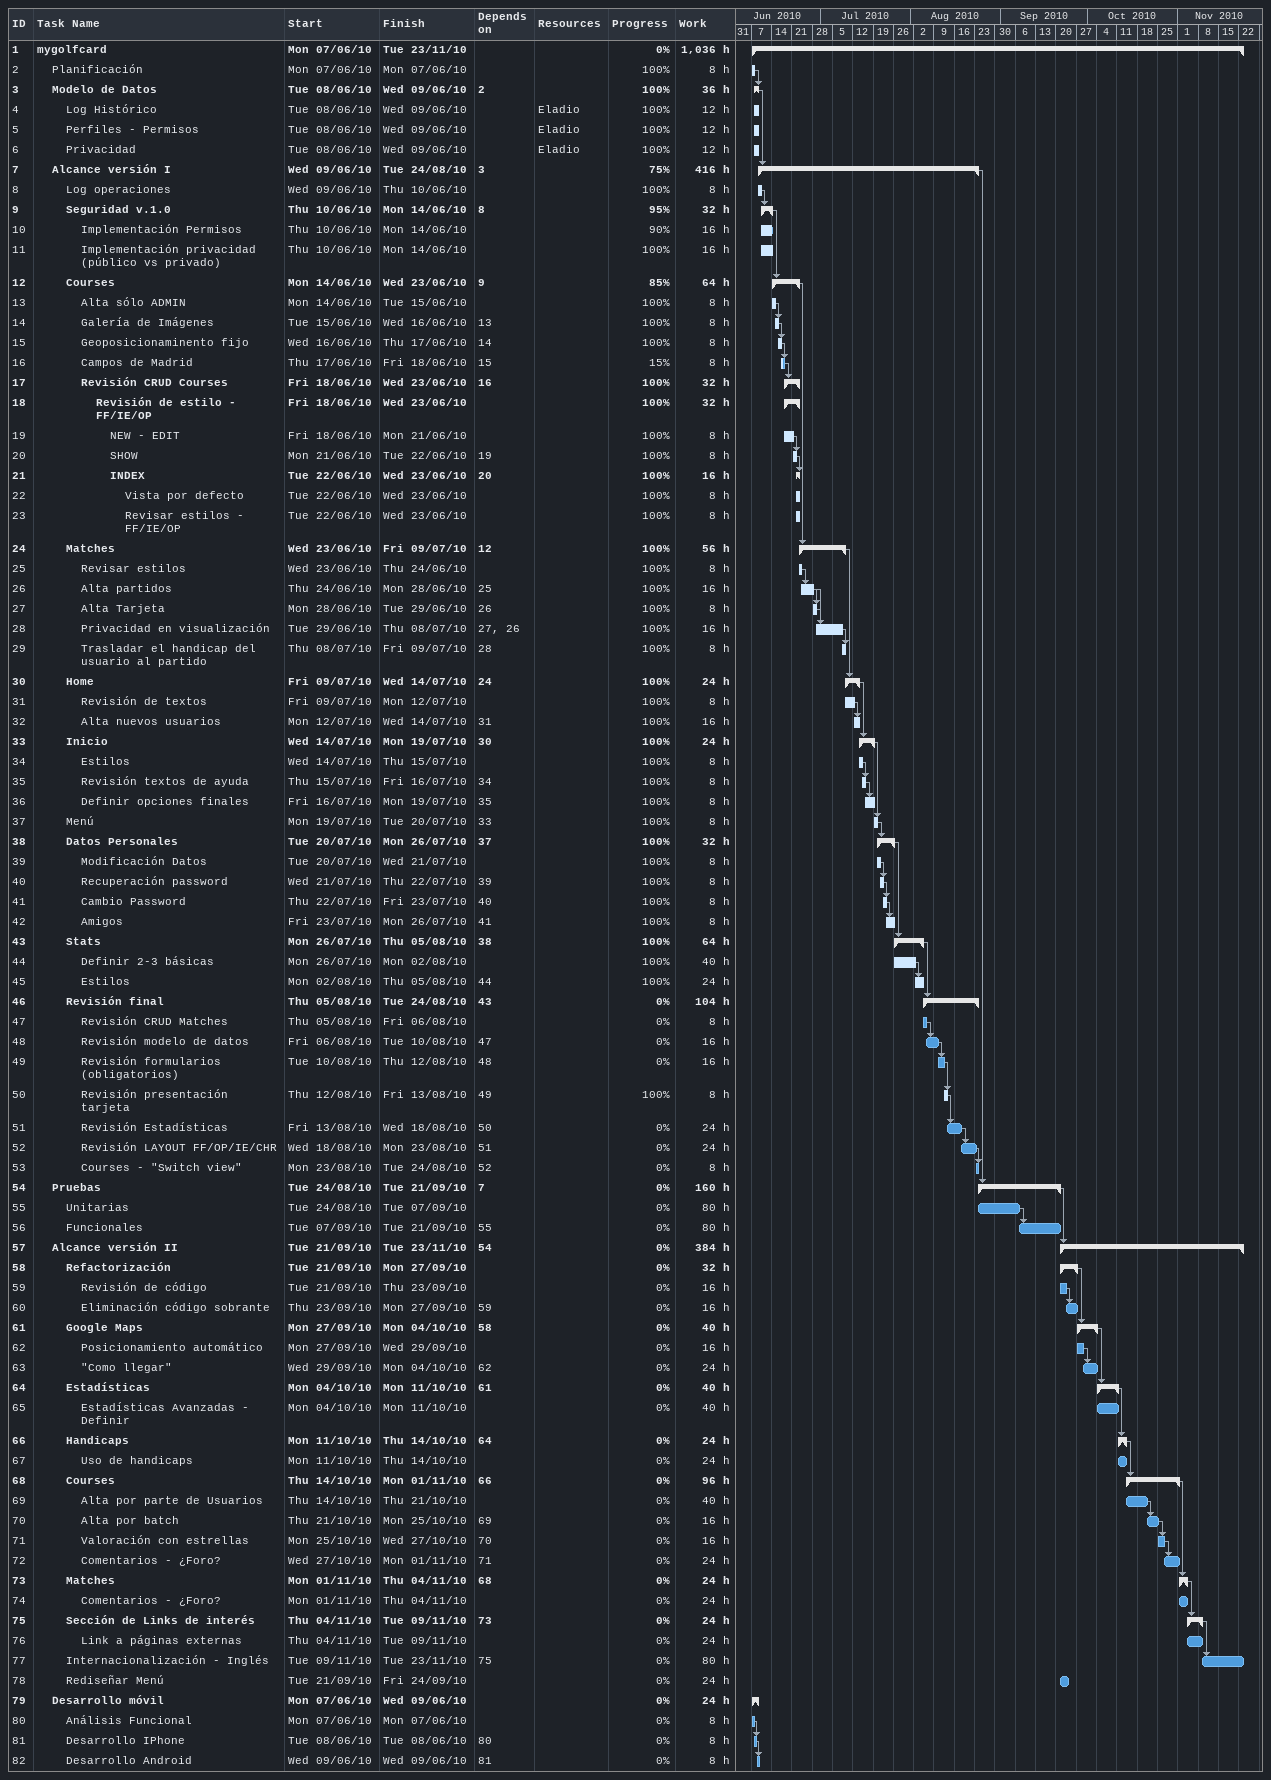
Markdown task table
| ID | Level | Task | Start | Finish | Predecessors | Resources | % complete | Work (h) |
|---|---|---|---|---|---|---|---|---|
| 1 | 1 | **mygolfcard** | 2010-06-07 | 2010-11-23 |  |  | 0 | 1036 |
| 2 | 2 | Planificación | 2010-06-07 | 2010-06-07 |  |  | 100 | 8 |
| 3 | 2 | **Modelo de Datos** | 2010-06-08 | 2010-06-09 | 2 |  | 100 | 36 |
| 4 | 3 | Log Histórico | 2010-06-08 | 2010-06-09 |  | Eladio | 100 | 12 |
| 5 | 3 | Perfiles - Permisos | 2010-06-08 | 2010-06-09 |  | Eladio | 100 | 12 |
| 6 | 3 | Privacidad | 2010-06-08 | 2010-06-09 |  | Eladio | 100 | 12 |
| 7 | 2 | **Alcance versión I** | 2010-06-09 | 2010-08-24 | 3 |  | 75 | 416 |
| 8 | 3 | Log operaciones | 2010-06-09 | 2010-06-10 |  |  | 100 | 8 |
| 9 | 3 | **Seguridad v.1.0** | 2010-06-10 | 2010-06-14 | 8 |  | 95 | 32 |
| 10 | 4 | Implementación Permisos | 2010-06-10 | 2010-06-14 |  |  | 90 | 16 |
| 11 | 4 | Implementación privacidad (público vs privado) | 2010-06-10 | 2010-06-14 |  |  | 100 | 16 |
| 12 | 3 | **Courses** | 2010-06-14 | 2010-06-23 | 9 |  | 85 | 64 |
| 13 | 4 | Alta sólo ADMIN | 2010-06-14 | 2010-06-15 |  |  | 100 | 8 |
| 14 | 4 | Galería de Imágenes | 2010-06-15 | 2010-06-16 | 13 |  | 100 | 8 |
| 15 | 4 | Geoposicionaminento fijo | 2010-06-16 | 2010-06-17 | 14 |  | 100 | 8 |
| 16 | 4 | Campos de Madrid | 2010-06-17 | 2010-06-18 | 15 |  | 15 | 8 |
| 17 | 4 | **Revisión CRUD Courses** | 2010-06-18 | 2010-06-23 | 16 |  | 100 | 32 |
| 18 | 5 | **Revisión de estilo - FF/IE/OP** | 2010-06-18 | 2010-06-23 |  |  | 100 | 32 |
| 19 | 6 | NEW - EDIT | 2010-06-18 | 2010-06-21 |  |  | 100 | 8 |
| 20 | 6 | SHOW | 2010-06-21 | 2010-06-22 | 19 |  | 100 | 8 |
| 21 | 6 | **INDEX** | 2010-06-22 | 2010-06-23 | 20 |  | 100 | 16 |
| 22 | 7 | Vista por defecto | 2010-06-22 | 2010-06-23 |  |  | 100 | 8 |
| 23 | 7 | Revisar estilos - FF/IE/OP | 2010-06-22 | 2010-06-23 |  |  | 100 | 8 |
| 24 | 3 | **Matches** | 2010-06-23 | 2010-07-09 | 12 |  | 100 | 56 |
| 25 | 4 | Revisar estilos | 2010-06-23 | 2010-06-24 |  |  | 100 | 8 |
| 26 | 4 | Alta partidos | 2010-06-24 | 2010-06-28 | 25 |  | 100 | 16 |
| 27 | 4 | Alta Tarjeta | 2010-06-28 | 2010-06-29 | 26 |  | 100 | 8 |
| 28 | 4 | Privacidad en visualización | 2010-06-29 | 2010-07-08 | 27, 26 |  | 100 | 16 |
| 29 | 4 | Trasladar el handicap del usuario al partido | 2010-07-08 | 2010-07-09 | 28 |  | 100 | 8 |
| 30 | 3 | **Home** | 2010-07-09 | 2010-07-14 | 24 |  | 100 | 24 |
| 31 | 4 | Revisión de textos | 2010-07-09 | 2010-07-12 |  |  | 100 | 8 |
| 32 | 4 | Alta nuevos usuarios | 2010-07-12 | 2010-07-14 | 31 |  | 100 | 16 |
| 33 | 3 | **Inicio** | 2010-07-14 | 2010-07-19 | 30 |  | 100 | 24 |
| 34 | 4 | Estilos | 2010-07-14 | 2010-07-15 |  |  | 100 | 8 |
| 35 | 4 | Revisión textos de ayuda | 2010-07-15 | 2010-07-16 | 34 |  | 100 | 8 |
| 36 | 4 | Definir opciones finales | 2010-07-16 | 2010-07-19 | 35 |  | 100 | 8 |
| 37 | 3 | Menú | 2010-07-19 | 2010-07-20 | 33 |  | 100 | 8 |
| 38 | 3 | **Datos Personales** | 2010-07-20 | 2010-07-26 | 37 |  | 100 | 32 |
| 39 | 4 | Modificación Datos | 2010-07-20 | 2010-07-21 |  |  | 100 | 8 |
| 40 | 4 | Recuperación password | 2010-07-21 | 2010-07-22 | 39 |  | 100 | 8 |
| 41 | 4 | Cambio Password | 2010-07-22 | 2010-07-23 | 40 |  | 100 | 8 |
| 42 | 4 | Amigos | 2010-07-23 | 2010-07-26 | 41 |  | 100 | 8 |
| 43 | 3 | **Stats** | 2010-07-26 | 2010-08-05 | 38 |  | 100 | 64 |
| 44 | 4 | Definir 2-3 básicas | 2010-07-26 | 2010-08-02 |  |  | 100 | 40 |
| 45 | 4 | Estilos | 2010-08-02 | 2010-08-05 | 44 |  | 100 | 24 |
| 46 | 3 | **Revisión final** | 2010-08-05 | 2010-08-24 | 43 |  | 0 | 104 |
| 47 | 4 | Revisión CRUD Matches | 2010-08-05 | 2010-08-06 |  |  | 0 | 8 |
| 48 | 4 | Revisión modelo de datos | 2010-08-06 | 2010-08-10 | 47 |  | 0 | 16 |
| 49 | 4 | Revisión formularios (obligatorios) | 2010-08-10 | 2010-08-12 | 48 |  | 0 | 16 |
| 50 | 4 | Revisión presentación tarjeta | 2010-08-12 | 2010-08-13 | 49 |  | 100 | 8 |
| 51 | 4 | Revisión Estadísticas | 2010-08-13 | 2010-08-18 | 50 |  | 0 | 24 |
| 52 | 4 | Revisión LAYOUT FF/OP/IE/CHR | 2010-08-18 | 2010-08-23 | 51 |  | 0 | 24 |
| 53 | 4 | Courses - "Switch view" | 2010-08-23 | 2010-08-24 | 52 |  | 0 | 8 |
| 54 | 2 | **Pruebas** | 2010-08-24 | 2010-09-21 | 7 |  | 0 | 160 |
| 55 | 3 | Unitarias | 2010-08-24 | 2010-09-07 |  |  | 0 | 80 |
| 56 | 3 | Funcionales | 2010-09-07 | 2010-09-21 | 55 |  | 0 | 80 |
| 57 | 2 | **Alcance versión II** | 2010-09-21 | 2010-11-23 | 54 |  | 0 | 384 |
| 58 | 3 | **Refactorización** | 2010-09-21 | 2010-09-27 |  |  | 0 | 32 |
| 59 | 4 | Revisión de código | 2010-09-21 | 2010-09-23 |  |  | 0 | 16 |
| 60 | 4 | Eliminación código sobrante | 2010-09-23 | 2010-09-27 | 59 |  | 0 | 16 |
| 61 | 3 | **Google Maps** | 2010-09-27 | 2010-10-04 | 58 |  | 0 | 40 |
| 62 | 4 | Posicionamiento automático | 2010-09-27 | 2010-09-29 |  |  | 0 | 16 |
| 63 | 4 | "Como llegar" | 2010-09-29 | 2010-10-04 | 62 |  | 0 | 24 |
| 64 | 3 | **Estadísticas** | 2010-10-04 | 2010-10-11 | 61 |  | 0 | 40 |
| 65 | 4 | Estadísticas Avanzadas - Definir | 2010-10-04 | 2010-10-11 |  |  | 0 | 40 |
| 66 | 3 | **Handicaps** | 2010-10-11 | 2010-10-14 | 64 |  | 0 | 24 |
| 67 | 4 | Uso de handicaps | 2010-10-11 | 2010-10-14 |  |  | 0 | 24 |
| 68 | 3 | **Courses** | 2010-10-14 | 2010-11-01 | 66 |  | 0 | 96 |
| 69 | 4 | Alta por parte de Usuarios | 2010-10-14 | 2010-10-21 |  |  | 0 | 40 |
| 70 | 4 | Alta por batch | 2010-10-21 | 2010-10-25 | 69 |  | 0 | 16 |
| 71 | 4 | Valoración con estrellas | 2010-10-25 | 2010-10-27 | 70 |  | 0 | 16 |
| 72 | 4 | Comentarios - ¿Foro? | 2010-10-27 | 2010-11-01 | 71 |  | 0 | 24 |
| 73 | 3 | **Matches** | 2010-11-01 | 2010-11-04 | 68 |  | 0 | 24 |
| 74 | 4 | Comentarios - ¿Foro? | 2010-11-01 | 2010-11-04 |  |  | 0 | 24 |
| 75 | 3 | **Sección de Links de interés** | 2010-11-04 | 2010-11-09 | 73 |  | 0 | 24 |
| 76 | 4 | Link a páginas externas | 2010-11-04 | 2010-11-09 |  |  | 0 | 24 |
| 77 | 3 | Internacionalización - Inglés | 2010-11-09 | 2010-11-23 | 75 |  | 0 | 80 |
| 78 | 3 | Rediseñar Menú | 2010-09-21 | 2010-09-24 |  |  | 0 | 24 |
| 79 | 2 | **Desarrollo móvil** | 2010-06-07 | 2010-06-09 |  |  | 0 | 24 |
| 80 | 3 | Análisis Funcional | 2010-06-07 | 2010-06-07 |  |  | 0 | 8 |
| 81 | 3 | Desarrollo IPhone | 2010-06-08 | 2010-06-08 | 80 |  | 0 | 8 |
| 82 | 3 | Desarrollo Android | 2010-06-09 | 2010-06-09 | 81 |  | 0 | 8 |
